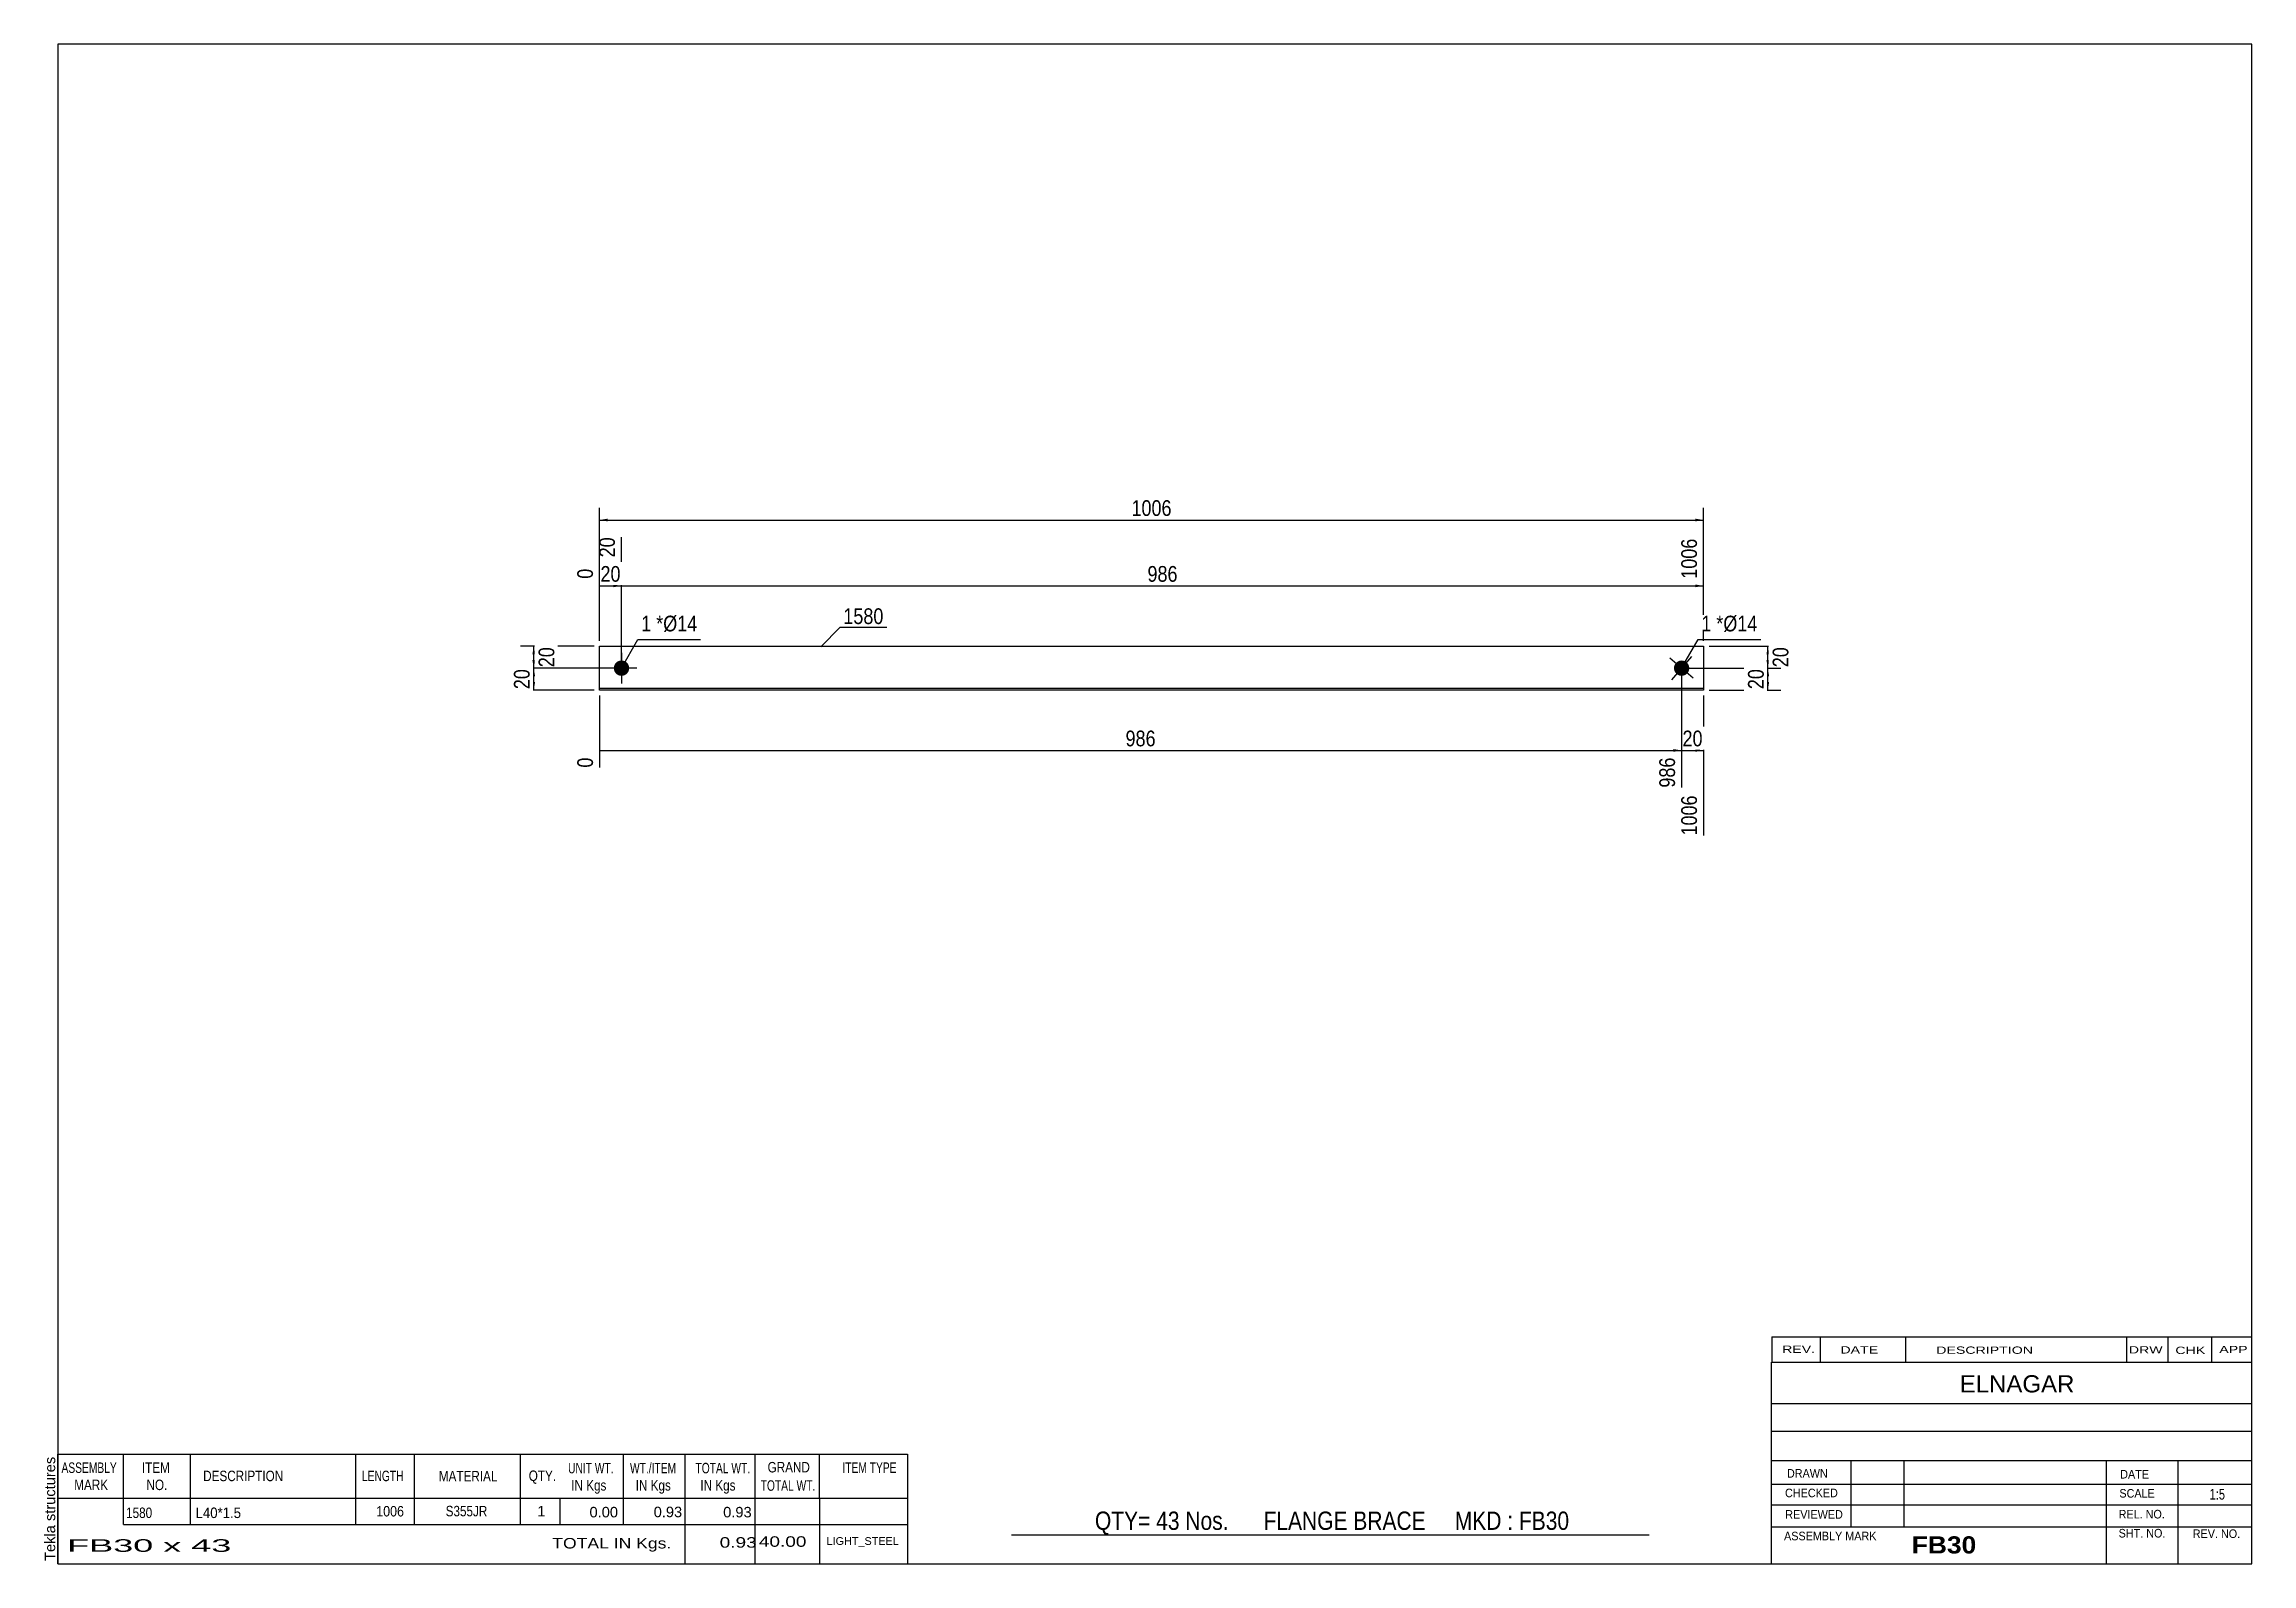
# Model space of a CAD drawing. Header units: millimetres. Extents: x 2 to 405, y 5 to 282.
import ezdxf

# ---------------------------------------------------------------- set-up
doc = ezdxf.new("R2010")
doc.units = ezdxf.units.MM
doc.styles.add('Arial', font='ARIAL.TTF', dxfattribs={"height": 0.2})
doc.styles.add('Arial Bold', font='ARIALBD.TTF', dxfattribs={"height": 0.2})
doc.styles.add('Arial Narrow', font='ARIALN.TTF', dxfattribs={"height": 0.2})

# ---------------------------------------------------------------- blocks, each defined once
blk = doc.blocks.new('Unknown-629080120-1475')
at = {"color": 5, "linetype": 'Continuous'}
for p, q in [((405, 282), (5, 282)), ((5, 282), (5, 5)), ((405, 5), (405, 282)), ((5, 5), (405, 5))]:
    blk.add_line(p, q, dxfattribs=at)
at = {"color": 174, "linetype": 'Continuous', "style": 'Arial'}
blk.add_text('Tekla structures', height=1.9102, rotation=90, dxfattribs=at).set_placement((4.5, 5.5))
blk = doc.blocks.new('Part-629080120-1227 - 1212')
at = {"color": 2, "linetype": 'Continuous'}
for p, q in [((103.75, 164.25), (103.75, 172.25)), ((103.75, 172.25), (305.03, 172.25)), ((305.03, 172.25), (305.03, 164.25)), ((305.03, 164.55), (103.75, 164.55)), ((305.03, 164.25), (103.75, 164.25))]:
    blk.add_line(p, q, dxfattribs=at)
blk = doc.blocks.new('Bolt-629080120-1228 - 1212')
at = {"linetype": 'Continuous'}
blk.add_hatch(color=3, dxfattribs=at).paths.add_polyline_path([(300.13, 167.18, -1), (301.94, 169.32, -1)])
at = {"color": 3, "linetype": 'Continuous'}
for p, q in [((303.17, 166.44), (298.89, 170.06)), ((302.84, 170.39), (299.22, 166.11))]:
    blk.add_line(p, q, dxfattribs=at)
blk = doc.blocks.new('Bolt-629080120-1229 - 1212')
at = {"linetype": 'Continuous'}
blk.add_hatch(color=3, dxfattribs=at).paths.add_polyline_path([(107.75, 166.85, -1), (107.75, 169.65, -1)])
at = {"color": 3, "linetype": 'Continuous'}
for p, q in [((107.75, 171.05), (107.75, 165.45)), ((110.55, 168.25), (104.95, 168.25))]:
    blk.add_line(p, q, dxfattribs=at)
blk = doc.blocks.new('StraightDimension-629080120-1236 - 1212')
at = {"linetype": 'Continuous'}
blk.add_hatch(color=7, dxfattribs=at).paths.add_polyline_path([(303.53, 153.5), (305.03, 153.25), (303.53, 153)])
at = {"color": 7, "linetype": 'Continuous'}
for p, q in [((301.03, 167.25), (301.03, 146.47)), ((305.03, 163.25), (305.03, 137.74)), ((301.03, 153.25), (305.03, 153.25))]:
    blk.add_line(p, q, dxfattribs=at)
at = {"color": 0}
blk.add_wipeout([(305.46, 153.4), (305.46, 157.6), (300.6, 157.6), (300.6, 153.4)], dxfattribs=at)
at = {"color": 0, "linetype": 'Continuous'}
blk.add_wipeout([(304.43, 145.65), (300.23, 145.65), (300.23, 137.14), (304.43, 137.14)], dxfattribs=at)
at = {"color": 3, "style": 'Arial Narrow'}
blk.add_text('20', height=2.863, dxfattribs=at).set_placement((301.2, 154))
at = {"color": 3, "linetype": 'Continuous', "style": 'Arial Narrow'}
blk.add_text('1006', height=2.863, rotation=90.0002, dxfattribs=at).set_placement((303.83, 137.74))
blk = doc.blocks.new('StraightDimension-629080120-1237 - 1212')
at = {"linetype": 'Continuous'}
blk.add_hatch(color=7, dxfattribs=at).paths.add_polyline_path([(299.53, 153.5), (301.03, 153.25), (299.53, 153)])
at = {"color": 7, "linetype": 'Continuous'}
for p, q in [((301.03, 167.25), (301.03, 146.47)), ((103.75, 163.25), (103.75, 150.12)), ((103.75, 153.25), (301.03, 153.25))]:
    blk.add_line(p, q, dxfattribs=at)
at = {"color": 0}
blk.add_wipeout([(205.73, 153.4), (205.73, 157.6), (199.05, 157.6), (199.05, 153.4)], dxfattribs=at)
at = {"color": 0, "linetype": 'Continuous'}
for points in [[(103.15, 152.55), (98.95, 152.55), (98.95, 149.52), (103.15, 149.52)], [(300.43, 152.55), (296.23, 152.55), (296.23, 145.87), (300.43, 145.87)]]:
    blk.add_wipeout(points, dxfattribs=at)
at = {"color": 3, "style": 'Arial Narrow'}
blk.add_text('986', height=2.863, dxfattribs=at).set_placement((199.65, 154))
at = {"color": 3, "linetype": 'Continuous', "style": 'Arial Narrow'}
for s, height, p in [('0', 2.86, (102.55, 150.12)), ('986', 2.863, (299.83, 146.47))]:
    blk.add_text(s, height=height, rotation=90.0002, dxfattribs=at).set_placement(p)
blk = doc.blocks.new('StraightDimension-629080120-1245 - 1212')
at = {"linetype": 'Continuous'}
blk.add_hatch(color=7, dxfattribs=at).paths.add_polyline_path([(303.53, 183.5), (305.03, 183.25), (303.53, 183)])
at = {"color": 7, "linetype": 'Continuous'}
for p, q in [((107.75, 169.25), (107.75, 192.11)), ((305.03, 173.25), (305.03, 191.86)), ((107.75, 183.25), (305.03, 183.25))]:
    blk.add_line(p, q, dxfattribs=at)
at = {"color": 0, "linetype": 'Continuous'}
blk.add_wipeout([(304.43, 192.46), (300.23, 192.46), (300.23, 183.95), (304.43, 183.95)], dxfattribs=at)
at = {"color": 0}
blk.add_wipeout([(209.73, 183.4), (209.73, 187.6), (203.05, 187.6), (203.05, 183.4)], dxfattribs=at)
at = {"color": 3, "linetype": 'Continuous', "style": 'Arial Narrow'}
blk.add_text('1006', height=2.863, rotation=90.0002, dxfattribs=at).set_placement((303.83, 184.55))
at = {"color": 3, "style": 'Arial Narrow'}
blk.add_text('986', height=2.863, dxfattribs=at).set_placement((203.65, 184))
blk = doc.blocks.new('StraightDimension-629080120-1246 - 1212')
at = {"linetype": 'Continuous'}
blk.add_hatch(color=7, dxfattribs=at).paths.add_polyline_path([(106.25, 183.5), (107.75, 183.25), (106.25, 183)])
at = {"color": 7, "linetype": 'Continuous'}
for p, q in [((107.75, 169.25), (107.75, 192.11)), ((103.75, 173.25), (103.75, 186.38)), ((103.75, 183.25), (107.75, 183.25))]:
    blk.add_line(p, q, dxfattribs=at)
at = {"color": 0}
blk.add_wipeout([(108.18, 183.4), (108.18, 187.6), (103.32, 187.6), (103.32, 183.4)], dxfattribs=at)
at = {"color": 0, "linetype": 'Continuous'}
blk.add_wipeout([(107.15, 192.71), (102.95, 192.71), (102.95, 187.85), (107.15, 187.85)], dxfattribs=at)
blk.add_wipeout([(103.15, 186.98), (98.95, 186.98), (98.95, 183.95), (103.15, 183.95)], dxfattribs=at)
at = {"color": 3, "linetype": 'Continuous', "style": 'Arial Narrow'}
for s, height, p in [('20', 2.863, (106.55, 188.45)), ('0', 2.86, (102.55, 184.55))]:
    blk.add_text(s, height=height, rotation=90.0002, dxfattribs=at).set_placement(p)
at = {"color": 3, "style": 'Arial Narrow'}
blk.add_text('20', height=2.863, dxfattribs=at).set_placement((103.92, 184))
blk = doc.blocks.new('StraightDimension-629080120-1255 - 1212')
at = {"linetype": 'Continuous'}
for points in [[(105.25, 195), (103.75, 195.25), (105.25, 195.5)], [(303.53, 195.5), (305.03, 195.25), (303.53, 195)]]:
    blk.add_hatch(color=7, dxfattribs=at).paths.add_polyline_path(points)
at = {"color": 7, "linetype": 'Continuous'}
for p, q in [((103.75, 173.25), (103.75, 197.5)), ((305.03, 173.25), (305.03, 197.5)), ((103.75, 195.25), (305.03, 195.25))]:
    blk.add_line(p, q, dxfattribs=at)
at = {"color": 0}
blk.add_wipeout([(208.65, 195.4), (208.65, 199.6), (200.13, 199.6), (200.13, 195.4)], dxfattribs=at)
at = {"color": 3, "style": 'Arial Narrow'}
blk.add_text('1006', height=2.863, dxfattribs=at).set_placement((200.73, 196))
blk = doc.blocks.new('StraightDimension-629080120-1259 - 1212')
at = {"linetype": 'Continuous'}
for points in [[(316.5, 170.75), (316.75, 172.25), (317, 170.75)], [(317, 169.75), (316.75, 168.25), (316.5, 169.75)]]:
    blk.add_hatch(color=7, dxfattribs=at).paths.add_polyline_path(points)
at = {"color": 7, "linetype": 'Continuous'}
for p, q in [((306.03, 172.25), (319, 172.25)), ((316.75, 168.25), (316.75, 172.25)), ((302.03, 168.25), (319, 168.25))]:
    blk.add_line(p, q, dxfattribs=at)
at = {"color": 0}
blk.add_wipeout([(321.1, 172.68), (316.9, 172.68), (316.9, 167.82), (321.1, 167.82)], dxfattribs=at)
at = {"color": 3, "style": 'Arial Narrow'}
blk.add_text('20', height=2.863, rotation=90.0002, dxfattribs=at).set_placement((320.5, 168.42))
blk = doc.blocks.new('StraightDimension-629080120-1260 - 1212')
at = {"linetype": 'Continuous'}
for points in [[(316.5, 166.75), (316.75, 168.25), (317, 166.75)], [(317, 165.75), (316.75, 164.25), (316.5, 165.75)]]:
    blk.add_hatch(color=7, dxfattribs=at).paths.add_polyline_path(points)
at = {"color": 7, "linetype": 'Continuous'}
for p, q in [((302.03, 168.25), (319.15, 168.25)), ((316.75, 164.25), (316.75, 168.25)), ((306.03, 164.25), (319.15, 164.25))]:
    blk.add_line(p, q, dxfattribs=at)
at = {"color": 0}
blk.add_wipeout([(316.6, 168.68), (312.4, 168.68), (312.4, 163.82), (316.6, 163.82)], dxfattribs=at)
at = {"color": 3, "style": 'Arial Narrow'}
blk.add_text('20', height=2.863, rotation=90.0002, dxfattribs=at).set_placement((316, 164.42))
blk = doc.blocks.new('StraightDimension-629080120-1267 - 1212')
at = {"linetype": 'Continuous'}
for points in [[(91.5, 170.75), (91.75, 172.25), (92, 170.75)], [(92, 169.75), (91.75, 168.25), (91.5, 169.75)]]:
    blk.add_hatch(color=7, dxfattribs=at).paths.add_polyline_path(points)
at = {"color": 7, "linetype": 'Continuous'}
for p, q in [((102.75, 172.25), (89.35, 172.25)), ((91.75, 168.25), (91.75, 172.25)), ((106.75, 168.25), (89.35, 168.25))]:
    blk.add_line(p, q, dxfattribs=at)
at = {"color": 0}
blk.add_wipeout([(96.1, 172.68), (91.9, 172.68), (91.9, 167.82), (96.1, 167.82)], dxfattribs=at)
at = {"color": 3, "style": 'Arial Narrow'}
blk.add_text('20', height=2.863, rotation=90.0002, dxfattribs=at).set_placement((95.5, 168.42))
blk = doc.blocks.new('StraightDimension-629080120-1268 - 1212')
at = {"linetype": 'Continuous'}
for points in [[(91.5, 166.75), (91.75, 168.25), (92, 166.75)], [(92, 165.75), (91.75, 164.25), (91.5, 165.75)]]:
    blk.add_hatch(color=7, dxfattribs=at).paths.add_polyline_path(points)
at = {"color": 7, "linetype": 'Continuous'}
for p, q in [((106.75, 168.25), (89.5, 168.25)), ((91.75, 164.25), (91.75, 168.25)), ((102.75, 164.25), (89.5, 164.25))]:
    blk.add_line(p, q, dxfattribs=at)
at = {"color": 0}
blk.add_wipeout([(91.6, 168.68), (87.4, 168.68), (87.4, 163.82), (91.6, 163.82)], dxfattribs=at)
at = {"color": 3, "style": 'Arial Narrow'}
blk.add_text('20', height=2.863, rotation=90.0002, dxfattribs=at).set_placement((91, 164.42))
blk = doc.blocks.new('CBS_BOM-629080120-1486')
at = {"color": 7, "linetype": 'Continuous'}
for p, q in [((4.97, 16.97), (4.97, 24.97)), ((4.97, 24.97), (159.89, 24.97)), ((16.97, 16.97), (16.97, 24.97)), ((29.16, 16.97), (29.16, 24.97)), ((59.32, 16.97), (59.32, 24.97)), ((70, 16.97), (70, 24.97)), ((89.32, 16.97), (89.32, 24.97)), ((108.12, 16.97), (108.12, 24.97)), ((119.33, 16.97), (119.33, 24.97)), ((132.12, 16.97), (132.12, 24.97)), ((143.87, 16.97), (143.87, 24.97)), ((159.89, 24.96), (159.89, 16.98)), ((4.97, 16.97), (159.89, 16.97)), ((4.97, 12.17), (4.97, 16.97)), ((16.97, 12.17), (16.97, 16.97)), ((29.16, 12.17), (29.16, 16.97)), ((59.32, 12.17), (59.32, 16.97)), ((70, 12.17), (70, 16.97)), ((89.32, 12.17), (89.32, 16.97)), ((96.58, 12.17), (96.58, 16.97)), ((108.12, 12.17), (108.12, 16.97)), ((119.33, 12.17), (119.33, 16.97)), ((132.12, 12.17), (132.12, 16.97)), ((143.89, 12.17), (143.89, 16.97)), ((159.89, 16.97), (159.89, 12.17)), ((4.97, 4.97), (4.97, 12.15)), ((16.97, 12.17), (159.89, 12.17)), ((119.33, 4.97), (119.33, 12.15)), ((132.12, 4.97), (132.12, 12.15)), ((143.93, 4.97), (143.93, 12.15)), ((159.89, 12.17), (159.89, 4.97)), ((4.97, 4.97), (159.89, 4.97))]:
    blk.add_line(p, q, dxfattribs=at)
at = {"color": 3, "linetype": 'Continuous', "style": 'Arial'}
for s, height, width, p in [('ASSEMBLY', 1.91, 0.7, (5.65, 21.54)), ('MARK', 1.91, 0.8, (7.97, 18.41)), ('ITEM', 1.91, 0.8, (20.3, 21.54)), ('NO.', 1.91, 0.8, (21.15, 18.41)), ('DESCRIPTION', 1.9102, 0.8, (31.48, 20.04)), ('LENGTH', 1.91, 0.7, (60.43, 20.04)), ('MATERIAL', 1.91, 0.8, (74.45, 19.99)), ('QTY.', 1.91, 0.8, (90.84, 20.07)), ('UNIT WT.', 1.91, 0.7, (98.01, 21.47)), ('IN Kgs', 1.91, 0.8, (98.59, 18.33)), ('WT./ITEM', 1.91, 0.7, (109.3, 21.47)), ('IN Kgs', 1.91, 0.8, (110.34, 18.33)), ('TOTAL WT.', 1.91, 0.7, (121.24, 21.47)), ('IN Kgs', 1.91, 0.8, (122.13, 18.33)), ('TOTAL WT.', 1.91, 0.7, (133.13, 18.29)), ('GRAND', 1.91, 0.8, (134.39, 21.63)), ('ITEM TYPE', 1.91, 0.7, (148.03, 21.55))]:
    blk.add_text(s, height=height, dxfattribs=dict(at, width=width)).set_placement(p)
at = {"color": 7, "linetype": 'Continuous', "style": 'Arial'}
for s, width, p in [('1580', 0.8, (17.43, 13.32)), ('L40*1.5', 0.9, (30.1, 13.32)), ('1006', 0.85, (63.04, 13.6)), ('S355JR', 0.8, (75.69, 13.63))]:
    blk.add_text(s, height=1.91, dxfattribs=dict(at, width=width)).set_placement(p)
for s, p in [('1', (92.41, 13.63)), ('0.00', (101.92, 13.44)), ('0.93', (113.62, 13.47)), ('0.93', (126.29, 13.44))]:
    blk.add_text(s, height=1.91, dxfattribs=at).set_placement(p)
at = {"color": 6, "linetype": 'Continuous', "style": 'Arial'}
for s, height, width, p in [('FB30 x 43', 2.292, 2.05, (6.69, 7.16)), ('TOTAL IN Kgs.', 1.9102, 1.2, (95.13, 7.77)), ('0.93', 1.91, 1.3, (125.65, 7.92)), ('40.00', 1.91, 1.3, (132.79, 8.08))]:
    blk.add_text(s, height=height, dxfattribs=dict(at, width=width)).set_placement(p)
blk.add_text('LIGHT_STEEL', height=1.4135, dxfattribs=at).set_placement((145.14, 8.42))
blk = doc.blocks.new('CBS_CALLOFF-629080120-1487')
at = {"color": 7, "linetype": 'Continuous'}
blk.add_line((178.88, 10.27), (295.11, 10.25), dxfattribs=at)
at = {"color": 3, "linetype": 'Continuous', "style": 'Arial Narrow'}
blk.add_text('QTY= 43 Nos.      FLANGE BRACE     MKD : FB30', height=3.3405, dxfattribs=at).set_placement((194.07, 11.16))
blk = doc.blocks.new('CBS_NAME_BLOG-629080120-1488')
at = {"color": 7, "linetype": 'Continuous'}
for p, q in [((317.41, 41.75), (404.93, 41.75)), ((317.41, 5.04), (317.41, 41.75)), ((317.41, 34.21), (404.93, 34.21)), ((317.48, 29.16), (405, 29.16)), ((317.41, 23.79), (404.93, 23.79)), ((331.93, 11.68), (331.93, 23.78)), ((341.62, 11.71), (341.62, 23.78)), ((378.53, 5.04), (378.53, 23.77)), ((391.58, 5.04), (391.58, 23.78)), ((317.42, 19.49), (405, 19.51)), ((317.41, 15.74), (404.93, 15.74)), ((317.41, 11.7), (404.93, 11.7)), ((317.41, 5), (405, 5))]:
    blk.add_line(p, q, dxfattribs=at)
at = {"color": 3, "linetype": 'Continuous', "style": 'Arial'}
blk.add_text('ELNAGAR', height=3.133, dxfattribs=at).set_placement((351.73, 36.22))
at = {"color": 3, "linetype": 'Continuous'}
for s, height, style, width, p in [('DRAWN', 1.566, 'Arial', 0.9, (320.24, 20.68)), ('DATE', 1.566, 'Arial', 0.9, (381, 20.52)), ('CHECKED', 1.566, 'Arial', 0.9, (319.89, 17.11)), ('SCALE', 1.566, 'Arial', 0.9, (380.85, 17.04)), ('1:5', 1.957, 'Arial Narrow', 0.9, (397.3, 16.68)), ('REVIEWED', 1.566, 'Arial', 0.9, (319.93, 13.19)), ('REL. NO.', 1.566, 'Arial', 0.9, (380.71, 13.24)), ('ASSEMBLY MARK', 1.5663, 'Arial', 0.9, (319.71, 9.26)), ('FB30', 3.131, 'Arial Bold', 1.1, (342.99, 6.86)), ('SHT. NO.', 1.566, 'Arial', 0.9, (380.71, 9.77)), ('REV. NO.', 1.566, 'Arial', 0.9, (394.23, 9.68))]:
    blk.add_text(s, height=height, dxfattribs=dict(at, style=style, width=width)).set_placement(p)
blk = doc.blocks.new('CBS_REVISION-629080120-1489')
at = {"color": 7, "linetype": 'Continuous'}
for p, q in [((317.49, 46.38), (404.99, 46.38)), ((317.49, 46.38), (317.49, 41.75)), ((326.29, 46.38), (326.29, 41.75)), ((341.88, 46.38), (341.88, 41.81)), ((382.14, 46.38), (382.14, 41.75)), ((389.68, 46.38), (389.68, 41.75)), ((397.63, 46.38), (397.63, 41.75)), ((317.49, 41.75), (404.99, 41.75))]:
    blk.add_line(p, q, dxfattribs=at)
at = {"color": 7, "style": 'Arial Narrow', "width": 1.7}
for s, height, p in [('REV.', 1.326, (319.35, 43.43)), ('DATE', 1.326, (329.98, 43.31)), ('DESCRIPTION', 1.3257, (347.46, 43.26)), ('DRW', 1.326, (382.57, 43.32)), ('CHK', 1.326, (391.06, 43.23)), ('APP', 1.326, (399.06, 43.38))]:
    blk.add_text(s, height=height, dxfattribs=at).set_placement(p)
blk = doc.blocks.new('Mark-629080120-1280 - 1212')
at = {"color": 0}
blk.add_wipeout([(113.18, 174.95), (113.18, 177.95), (111.35, 177.95), (111.35, 174.95)], dxfattribs=at)
blk.add_wipeout([(113.18, 174.95), (113.18, 177.95), (111.35, 177.95), (111.35, 174.95)], dxfattribs=at)
at = {"color": 7, "linetype": 'Continuous'}
blk.add_line((107.75, 168.25), (110.75, 173.45), dxfattribs=at)
at = {"color": 0}
blk.add_wipeout([(115.36, 174.95), (115.36, 177.95), (114.08, 177.95), (114.08, 174.95)], dxfattribs=at)
blk.add_wipeout([(115.36, 174.95), (115.36, 177.95), (114.08, 177.95), (114.08, 174.95)], dxfattribs=at)
at = {"color": 3, "style": 'Arial Narrow'}
blk.add_text('1', height=2.86, dxfattribs=at).set_placement((111.35, 174.95))
at = {"color": 0}
blk.add_wipeout([(121.57, 174.95), (121.57, 177.95), (115.36, 177.95), (115.36, 174.95)], dxfattribs=at)
blk.add_wipeout([(121.57, 174.95), (121.57, 177.95), (115.36, 177.95), (115.36, 174.95)], dxfattribs=at)
at = {"color": 7, "linetype": 'Continuous'}
blk.add_line((110.75, 173.45), (122.17, 173.45), dxfattribs=at)
at = {"color": 3, "style": 'Arial Narrow'}
for s, height, p in [('*', 2.86, (114.08, 174.95)), ('Ø14', 2.863, (115.36, 174.95))]:
    blk.add_text(s, height=height, dxfattribs=at).set_placement(p)
blk = doc.blocks.new('Mark-629080120-1279 - 1212')
at = {"color": 0}
blk.add_wipeout([(306.46, 174.95), (306.46, 177.95), (304.63, 177.95), (304.63, 174.95)], dxfattribs=at)
blk.add_wipeout([(306.46, 174.95), (306.46, 177.95), (304.63, 177.95), (304.63, 174.95)], dxfattribs=at)
at = {"color": 7, "linetype": 'Continuous'}
blk.add_line((301.03, 168.25), (304.03, 173.45), dxfattribs=at)
at = {"color": 0}
blk.add_wipeout([(308.64, 174.95), (308.64, 177.95), (307.36, 177.95), (307.36, 174.95)], dxfattribs=at)
blk.add_wipeout([(308.64, 174.95), (308.64, 177.95), (307.36, 177.95), (307.36, 174.95)], dxfattribs=at)
at = {"color": 3, "style": 'Arial Narrow'}
blk.add_text('1', height=2.86, dxfattribs=at).set_placement((304.63, 174.95))
at = {"color": 0}
blk.add_wipeout([(314.85, 174.95), (314.85, 177.95), (308.64, 177.95), (308.64, 174.95)], dxfattribs=at)
blk.add_wipeout([(314.85, 174.95), (314.85, 177.95), (308.64, 177.95), (308.64, 174.95)], dxfattribs=at)
at = {"color": 7, "linetype": 'Continuous'}
blk.add_line((304.03, 173.45), (315.45, 173.45), dxfattribs=at)
at = {"color": 3, "style": 'Arial Narrow'}
for s, height, p in [('*', 2.86, (307.36, 174.95)), ('Ø14', 2.863, (308.64, 174.95))]:
    blk.add_text(s, height=height, dxfattribs=at).set_placement(p)
blk = doc.blocks.new('Mark-629080120-1276 - 1212')
at = {"color": 0}
blk.add_wipeout([(155.51, 176.29), (155.51, 179.29), (148.2, 179.29), (148.2, 176.29)], dxfattribs=at)
blk.add_wipeout([(155.51, 176.29), (155.51, 179.29), (148.2, 179.29), (148.2, 176.29)], dxfattribs=at)
at = {"color": 7, "linetype": 'Continuous'}
for p, q in [((144.07, 172.15), (147.6, 175.69)), ((147.6, 175.69), (156.11, 175.69))]:
    blk.add_line(p, q, dxfattribs=at)
at = {"color": 3, "style": 'Arial Narrow'}
blk.add_text('1580', height=2.863, dxfattribs=at).set_placement((148.2, 176.29))

msp = doc.modelspace()

# ---------------------------------------------------------------- block references
for name in ['Unknown-629080120-1475', 'Part-629080120-1227 - 1212', 'Bolt-629080120-1229 - 1212', 'Bolt-629080120-1228 - 1212', 'CBS_REVISION-629080120-1489', 'CBS_NAME_BLOG-629080120-1488', 'CBS_BOM-629080120-1486', 'CBS_CALLOFF-629080120-1487']:
    msp.add_blockref(name, (0, 0))

# ---------------------------------------------------------------- next in the draw order: block references
msp.add_blockref('StraightDimension-629080120-1236 - 1212', (0, 0))

# ---------------------------------------------------------------- next in the draw order: block references
msp.add_blockref('StraightDimension-629080120-1237 - 1212', (0, 0))

# ---------------------------------------------------------------- next in the draw order: block references
msp.add_blockref('StraightDimension-629080120-1245 - 1212', (0, 0))

# ---------------------------------------------------------------- next in the draw order: block references
msp.add_blockref('StraightDimension-629080120-1246 - 1212', (0, 0))

# ---------------------------------------------------------------- next in the draw order: block references
msp.add_blockref('StraightDimension-629080120-1255 - 1212', (0, 0))

# ---------------------------------------------------------------- next in the draw order: block references
for name in ['Mark-629080120-1276 - 1212', 'StraightDimension-629080120-1267 - 1212', 'StraightDimension-629080120-1259 - 1212']:
    msp.add_blockref(name, (0, 0))

# ---------------------------------------------------------------- next in the draw order: block references
for name in ['StraightDimension-629080120-1268 - 1212', 'StraightDimension-629080120-1260 - 1212']:
    msp.add_blockref(name, (0, 0))

# ---------------------------------------------------------------- next in the draw order: block references
for name in ['Mark-629080120-1280 - 1212', 'Mark-629080120-1279 - 1212']:
    msp.add_blockref(name, (0, 0))

doc.saveas('drawing.dxf')
